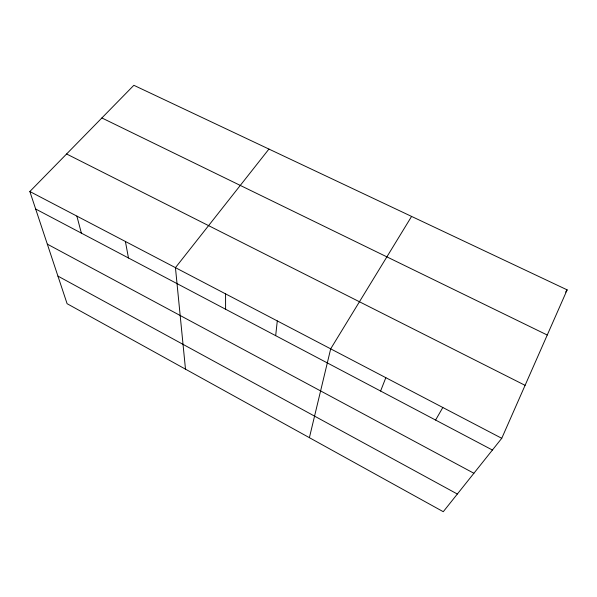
<?xml version="1.0" encoding="UTF-8"?>
<svg xmlns="http://www.w3.org/2000/svg" width="597" height="597" viewBox="0 0 597 597"><rect width="100%" height="100%" fill="white"/><g stroke="black" fill="none" stroke-linecap="round" stroke-linejoin="round"><path stroke-width="0.9" d="M275.672 335.663L277.292 320.917M309.395 437.676L330.686 348.842L411.587 216.42M380.595 391.035L385.834 377.685M501.749 438.31L567.15 289.866L133.855 85.296L29.85 191.51L67.095 303.694L443.265 511.704L501.749 438.31L29.85 191.51M435.594 420.057L442.825 407.49M565.605 292.105L567.15 289.866M268.941 149.071L175.443 267.657L185.488 369.162M101.878 117.96L547.248 335.029M66.595 153.981L525.084 385.341M35.663 209.01L492.406 450.034M47.32 244.136L473.899 473.264M57.931 276.098L457.339 494.032M76.886 216.114L81.371 233.136M125.4 241.479L128.474 257.986M225.569 293.873L225.599 309.246"/></g></svg>
